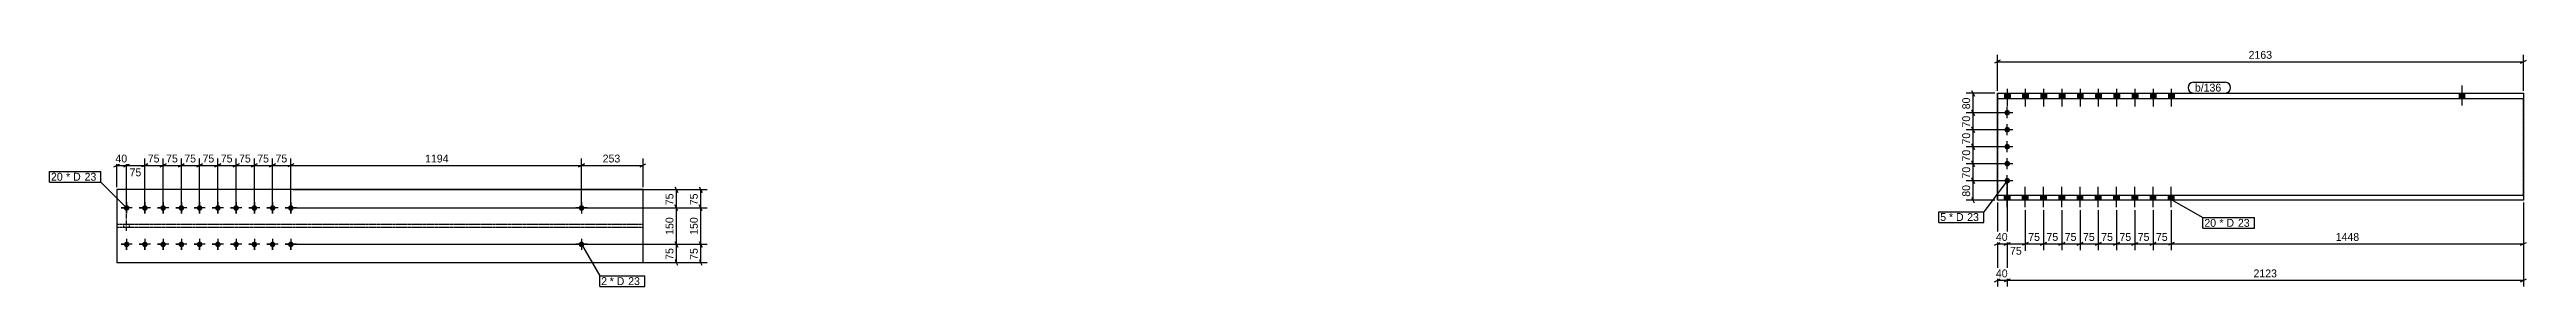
# Model space of a CAD drawing. Header units: millimetres. Extents: x 32 to 10215, y 32 to 1008.
import ezdxf

# ---------------------------------------------------------------- set-up
doc = ezdxf.new("R2010")
doc.units = ezdxf.units.MM
doc.linetypes.add('DXK_LINE_DOT2', pattern=[3.9198, 1.9599, -1.9599])
doc.linetypes.add('DXK_LINE_DOT4', pattern=[0.9408, 0.4704, -0.4704])
doc.styles.add('Comic Sans MS', font='COMIC.TTF', dxfattribs={"height": 0.2})

msp = doc.modelspace()

# ---------------------------------------------------------------- hatches: boundary and pattern name
at = {"linetype": 'Continuous'}
for points in [[(8069, 807), (8092, 807), (8092, 828), (8069, 828)], [(8069, 807), (8092, 807), (8092, 828), (8069, 828)], [(8144, 807), (8167, 807), (8167, 828), (8144, 828)], [(8144, 807), (8167, 807), (8167, 828), (8144, 828)], [(8219, 807), (8242, 807), (8242, 828), (8219, 828)], [(8219, 807), (8242, 807), (8242, 828), (8219, 828)], [(8294, 807), (8317, 807), (8317, 828), (8294, 828)], [(8294, 807), (8317, 807), (8317, 828), (8294, 828)], [(8369, 807), (8392, 807), (8392, 828), (8369, 828)], [(8369, 807), (8392, 807), (8392, 828), (8369, 828)], [(8444, 807), (8467, 807), (8467, 828), (8444, 828)], [(8444, 807), (8467, 807), (8467, 828), (8444, 828)], [(8519, 807), (8542, 807), (8542, 828), (8519, 828)], [(8519, 807), (8542, 807), (8542, 828), (8519, 828)], [(8594, 807), (8617, 807), (8617, 828), (8594, 828)], [(8594, 807), (8617, 807), (8617, 828), (8594, 828)], [(8669, 807), (8692, 807), (8692, 828), (8669, 828)], [(8669, 807), (8692, 807), (8692, 828), (8669, 828)], [(8744, 807), (8767, 807), (8767, 828), (8744, 828)], [(8744, 807), (8767, 807), (8767, 828), (8744, 828)], [(9938, 807), (9961, 807), (9961, 828), (9938, 828)], [(9938, 807), (9961, 807), (9961, 828), (9938, 828)], [(8069, 748, -1), (8092, 748, -1)], [(8069, 678, -1), (8092, 678, -1)], [(8069, 608, -1), (8092, 608, -1)], [(8069, 538, -1), (8092, 538, -1)], [(8069, 468, -1), (8092, 468, -1)], [(8069, 388), (8092, 388), (8092, 409), (8069, 409)], [(8069, 388), (8092, 388), (8092, 409), (8069, 409)], [(8144, 388), (8167, 388), (8167, 409), (8144, 409)], [(8144, 388), (8167, 388), (8167, 409), (8144, 409)], [(8219, 388), (8242, 388), (8242, 409), (8219, 409)], [(8219, 388), (8242, 388), (8242, 409), (8219, 409)], [(8294, 388), (8317, 388), (8317, 409), (8294, 409)], [(8294, 388), (8317, 388), (8317, 409), (8294, 409)], [(8369, 388), (8392, 388), (8392, 409), (8369, 409)], [(8369, 388), (8392, 388), (8392, 409), (8369, 409)], [(8444, 388), (8467, 388), (8467, 409), (8444, 409)], [(8444, 388), (8467, 388), (8467, 409), (8444, 409)], [(8519, 388), (8542, 388), (8542, 409), (8519, 409)], [(8519, 388), (8542, 388), (8542, 409), (8519, 409)], [(8594, 388), (8617, 388), (8617, 409), (8594, 409)], [(8594, 388), (8617, 388), (8617, 409), (8594, 409)], [(8669, 388), (8692, 388), (8692, 409), (8669, 409)], [(8669, 388), (8692, 388), (8692, 409), (8669, 409)], [(8744, 388), (8767, 388), (8767, 409), (8744, 409)], [(8744, 388), (8767, 388), (8767, 409), (8744, 409)], [(349, 344, -1), (349, 367, -1)], [(424, 344, -1), (424, 367, -1)], [(499, 344, -1), (499, 367, -1)], [(574, 344, -1), (574, 367, -1)], [(649, 344, -1), (649, 367, -1)], [(724, 344, -1), (724, 367, -1)], [(799, 344, -1), (799, 367, -1)], [(874, 344, -1), (874, 367, -1)], [(949, 344, -1), (949, 367, -1)], [(1024, 344, -1), (1024, 367, -1)], [(2219, 344, -1), (2219, 367, -1)], [(349, 194, -1), (349, 217, -1)], [(424, 194, -1), (424, 217, -1)], [(499, 194, -1), (499, 217, -1)], [(574, 194, -1), (574, 217, -1)], [(649, 194, -1), (649, 217, -1)], [(724, 194, -1), (724, 217, -1)], [(799, 194, -1), (799, 217, -1)], [(874, 194, -1), (874, 217, -1)], [(949, 194, -1), (949, 217, -1)], [(1024, 194, -1), (1024, 217, -1)], [(2219, 194, -1), (2219, 217, -1)]]:
    msp.add_hatch(color=3, dxfattribs=at).paths.add_polyline_path(points)

# ---------------------------------------------------------------- linework, layer by layer
at = {"color": 8, "linetype": 'Continuous'}
for p, q in [((8052, 964), (8028, 952)), ((8040, 838), (8040, 986)), ((8040, 958), (10203, 958)), ((10191, 952), (10215, 964)), ((10203, 838), (10203, 986)), ((8030, 828), (7912, 828)), ((7934, 840), (7946, 816)), ((7940, 748), (7940, 828)), ((8070, 748), (7912, 748)), ((7946, 736), (7934, 760)), ((8070, 678), (7912, 678)), ((7946, 666), (7934, 690)), ((7946, 596), (7934, 620)), ((337, 525), (361, 537)), ((349, 366), (349, 556)), ((412, 525), (436, 537)), ((424, 366), (424, 559)), ((487, 525), (511, 537)), ((499, 366), (499, 559)), ((562, 525), (586, 537)), ((574, 366), (574, 559)), ((637, 525), (661, 537)), ((649, 366), (649, 559)), ((712, 525), (736, 537)), ((724, 366), (724, 559)), ((787, 525), (811, 537)), ((799, 366), (799, 559)), ((862, 525), (886, 537)), ((874, 366), (874, 559)), ((937, 525), (961, 537)), ((949, 366), (949, 559)), ((949, 531), (1024, 531)), ((1036, 537), (1012, 525)), ((1036, 537), (1012, 525)), ((1024, 366), (1024, 559)), ((1024, 366), (1024, 559)), ((1024, 531), (2219, 531)), ((2231, 537), (2207, 525)), ((2207, 525), (2231, 537)), ((2219, 366), (2219, 559)), ((2219, 366), (2219, 559)), ((2219, 531), (2472, 531)), ((2460, 525), (2484, 537)), ((2472, 441), (2472, 559)), ((8070, 608), (7912, 608)), ((8070, 538), (7912, 538)), ((7946, 526), (7934, 550)), ((1034, 431), (2635, 431)), ((2603, 443), (2615, 419)), ((2609, 356), (2609, 431)), ((2703, 443), (2715, 419)), ((2709, 356), (2709, 431)), ((8070, 468), (7912, 468)), ((7946, 456), (7934, 480)), ((8080, 458), (8080, 32)), ((8080, 458), (8080, 32)), ((8080, 458), (8080, 179)), ((1034, 356), (2635, 356)), ((2615, 344), (2603, 368)), ((2715, 344), (2703, 368)), ((8030, 388), (7912, 388)), ((7946, 376), (7934, 400)), ((8040, 378), (8040, 32)), ((8155, 346), (8155, 182)), ((8230, 346), (8230, 182)), ((8305, 346), (8305, 182)), ((8380, 346), (8380, 182)), ((8455, 346), (8455, 182)), ((8530, 346), (8530, 182)), ((8605, 346), (8605, 182)), ((8680, 346), (8680, 182)), ((8755, 346), (8755, 182)), ((8755, 346), (8755, 182)), ((10203, 378), (10203, 32)), ((10203, 378), (10203, 182)), ((1034, 206), (2635, 206)), ((2603, 218), (2615, 194)), ((2609, 131), (2609, 206)), ((2703, 218), (2715, 194)), ((8068, 202), (8092, 214)), ((8143, 202), (8167, 214)), ((8218, 202), (8242, 214)), ((8293, 202), (8317, 214)), ((8368, 202), (8392, 214)), ((8443, 202), (8467, 214)), ((8518, 202), (8542, 214)), ((8530, 208), (8605, 208)), ((8617, 214), (8593, 202)), ((8668, 202), (8692, 214)), ((8680, 208), (8755, 208)), ((8767, 214), (8743, 202)), ((8767, 214), (8743, 202)), ((8755, 208), (10203, 208)), ((10191, 202), (10215, 214)), ((1034, 131), (2635, 131)), ((2615, 119), (2603, 143)), ((2715, 119), (2703, 143)), ((8028, 52), (8052, 64)), ((8040, 58), (8080, 58)), ((8092, 64), (8068, 52)), ((8092, 64), (8068, 52)), ((8080, 58), (10203, 58)), ((10191, 52), (10215, 64))]:
    msp.add_line(p, q, dxfattribs=at)
at = {"color": 7, "linetype": 'Continuous'}
for p, q in [((8040, 807), (8040, 828)), ((8040, 828), (8040, 828)), ((8040, 828), (10203, 828)), ((10203, 828), (10203, 807)), ((8040, 409), (8040, 807)), ((8040, 807), (8040, 807)), ((8040, 807), (10203, 807)), ((10203, 807), (10203, 409)), ((309, 431), (309, 131)), ((2472, 431), (309, 431)), ((2472, 131), (2472, 431)), ((8040, 388), (8040, 409)), ((8040, 409), (8040, 409)), ((8040, 409), (10203, 409)), ((10203, 409), (10203, 388)), ((8040, 388), (8040, 388)), ((10203, 388), (8040, 388)), ((309, 131), (2472, 131))]:
    msp.add_line(p, q, dxfattribs=at)
at = {"color": 7, "linetype": 'DXK_LINE_DOT4'}
for p, q in [((8040, 828), (8040, 807)), ((10203, 828), (10203, 828)), ((10203, 828), (10203, 807)), ((8040, 807), (8040, 807)), ((8040, 807), (8040, 409)), ((10203, 807), (10203, 807)), ((10203, 807), (10203, 807)), ((10203, 807), (10203, 807)), ((10203, 409), (10203, 807)), ((8040, 409), (8040, 409)), ((8040, 409), (8040, 388)), ((10203, 409), (10203, 409)), ((10203, 409), (10203, 409)), ((10203, 409), (10203, 409)), ((10203, 409), (10203, 388)), ((10203, 388), (10203, 388)), ((2472, 287), (309, 287)), ((2472, 275), (309, 275))]:
    msp.add_line(p, q, dxfattribs=at)
at = {"color": 3, "linetype": 'Continuous'}
for p, q in [((8069, 828), (8069, 807)), ((8069, 828), (8069, 807)), ((8080, 846), (8080, 773)), ((8080, 846), (8080, 773)), ((8092, 828), (8092, 807)), ((8092, 828), (8092, 807)), ((8144, 828), (8144, 807)), ((8144, 828), (8144, 807)), ((8155, 846), (8155, 773)), ((8155, 846), (8155, 773)), ((8167, 828), (8167, 807)), ((8167, 828), (8167, 807)), ((8219, 828), (8219, 807)), ((8219, 828), (8219, 807)), ((8230, 846), (8230, 773)), ((8230, 846), (8230, 773)), ((8242, 828), (8242, 807)), ((8242, 828), (8242, 807)), ((8294, 828), (8294, 807)), ((8294, 828), (8294, 807)), ((8305, 846), (8305, 773)), ((8305, 846), (8305, 773)), ((8317, 828), (8317, 807)), ((8317, 828), (8317, 807)), ((8369, 828), (8369, 807)), ((8369, 828), (8369, 807)), ((8380, 846), (8380, 773)), ((8380, 846), (8380, 773)), ((8392, 828), (8392, 807)), ((8392, 828), (8392, 807)), ((8444, 828), (8444, 807)), ((8444, 828), (8444, 807)), ((8455, 846), (8455, 773)), ((8455, 846), (8455, 773)), ((8467, 828), (8467, 807)), ((8467, 828), (8467, 807)), ((8519, 828), (8519, 807)), ((8519, 828), (8519, 807)), ((8530, 846), (8530, 773)), ((8530, 846), (8530, 773)), ((8542, 828), (8542, 807)), ((8542, 828), (8542, 807)), ((8594, 828), (8594, 807)), ((8594, 828), (8594, 807)), ((8605, 846), (8605, 773)), ((8605, 846), (8605, 773)), ((8617, 828), (8617, 807)), ((8617, 828), (8617, 807)), ((8669, 828), (8669, 807)), ((8669, 828), (8669, 807)), ((8680, 846), (8680, 773)), ((8680, 846), (8680, 773)), ((8692, 828), (8692, 807)), ((8692, 828), (8692, 807)), ((8744, 828), (8744, 807)), ((8744, 828), (8744, 807)), ((8755, 846), (8755, 773)), ((8755, 846), (8755, 773)), ((8767, 828), (8767, 807)), ((8767, 828), (8767, 807)), ((9938, 828), (9938, 807)), ((9938, 828), (9938, 807)), ((9950, 860), (9950, 777)), ((9950, 860), (9950, 777)), ((9961, 828), (9961, 807)), ((9961, 828), (9961, 807)), ((8103, 748), (8057, 748)), ((8080, 725), (8080, 771)), ((8103, 678), (8057, 678)), ((8080, 655), (8080, 701)), ((8080, 585), (8080, 631)), ((8103, 608), (8057, 608)), ((8103, 538), (8057, 538)), ((8080, 515), (8080, 561)), ((8103, 468), (8057, 468)), ((8069, 388), (8069, 409)), ((8069, 388), (8069, 409)), ((8080, 445), (8080, 491)), ((8080, 359), (8080, 443)), ((8080, 359), (8080, 443)), ((8092, 388), (8092, 409)), ((8092, 388), (8092, 409)), ((8144, 388), (8144, 409)), ((8144, 388), (8144, 409)), ((8155, 359), (8155, 443)), ((8155, 359), (8155, 443)), ((8167, 388), (8167, 409)), ((8167, 388), (8167, 409)), ((8219, 388), (8219, 409)), ((8219, 388), (8219, 409)), ((8230, 359), (8230, 443)), ((8230, 359), (8230, 443)), ((8242, 388), (8242, 409)), ((8242, 388), (8242, 409)), ((8294, 388), (8294, 409)), ((8294, 388), (8294, 409)), ((8305, 359), (8305, 443)), ((8305, 359), (8305, 443)), ((8317, 388), (8317, 409)), ((8317, 388), (8317, 409)), ((8369, 388), (8369, 409)), ((8369, 388), (8369, 409)), ((8380, 359), (8380, 443)), ((8380, 359), (8380, 443)), ((8392, 388), (8392, 409)), ((8392, 388), (8392, 409)), ((8444, 388), (8444, 409)), ((8444, 388), (8444, 409)), ((8455, 359), (8455, 443)), ((8455, 359), (8455, 443)), ((8467, 388), (8467, 409)), ((8467, 388), (8467, 409)), ((8519, 388), (8519, 409)), ((8519, 388), (8519, 409)), ((8530, 359), (8530, 443)), ((8530, 359), (8530, 443)), ((8542, 388), (8542, 409)), ((8542, 388), (8542, 409)), ((8594, 388), (8594, 409)), ((8594, 388), (8594, 409)), ((8605, 359), (8605, 443)), ((8605, 359), (8605, 443)), ((8617, 388), (8617, 409)), ((8617, 388), (8617, 409)), ((8669, 388), (8669, 409)), ((8669, 388), (8669, 409)), ((8680, 359), (8680, 443)), ((8680, 359), (8680, 443)), ((8692, 388), (8692, 409)), ((8692, 388), (8692, 409)), ((8744, 388), (8744, 409)), ((8744, 388), (8744, 409)), ((8755, 359), (8755, 443)), ((8755, 359), (8755, 443)), ((8767, 388), (8767, 409)), ((8767, 388), (8767, 409)), ((372, 356), (326, 356)), ((326, 356), (342, 356)), ((349, 379), (349, 333)), ((349, 379), (349, 364)), ((349, 333), (349, 348)), ((372, 356), (357, 356)), ((447, 356), (401, 356)), ((401, 356), (417, 356)), ((424, 379), (424, 333)), ((424, 379), (424, 364)), ((424, 333), (424, 348)), ((447, 356), (432, 356)), ((522, 356), (476, 356)), ((476, 356), (492, 356)), ((499, 379), (499, 333)), ((499, 379), (499, 364)), ((499, 333), (499, 348)), ((522, 356), (507, 356)), ((597, 356), (551, 356)), ((551, 356), (567, 356)), ((574, 379), (574, 333)), ((574, 379), (574, 364)), ((574, 333), (574, 348)), ((597, 356), (582, 356)), ((672, 356), (626, 356)), ((626, 356), (642, 356)), ((649, 379), (649, 333)), ((649, 379), (649, 364)), ((649, 333), (649, 348)), ((672, 356), (657, 356)), ((747, 356), (701, 356)), ((701, 356), (717, 356)), ((724, 379), (724, 333)), ((724, 379), (724, 364)), ((724, 333), (724, 348)), ((747, 356), (732, 356)), ((822, 356), (776, 356)), ((776, 356), (792, 356)), ((799, 379), (799, 333)), ((799, 379), (799, 364)), ((799, 333), (799, 348)), ((822, 356), (807, 356)), ((897, 356), (851, 356)), ((851, 356), (867, 356)), ((874, 379), (874, 333)), ((874, 379), (874, 364)), ((874, 333), (874, 348)), ((897, 356), (882, 356)), ((972, 356), (926, 356)), ((926, 356), (942, 356)), ((949, 379), (949, 333)), ((949, 379), (949, 364)), ((949, 333), (949, 348)), ((972, 356), (957, 356)), ((1047, 356), (1001, 356)), ((1001, 356), (1017, 356)), ((1024, 379), (1024, 333)), ((1024, 379), (1024, 364)), ((1024, 333), (1024, 348)), ((1047, 356), (1032, 356)), ((2242, 356), (2196, 356)), ((2219, 379), (2219, 333)), ((372, 206), (326, 206)), ((326, 206), (342, 206)), ((349, 229), (349, 183)), ((349, 229), (349, 214)), ((372, 206), (357, 206)), ((447, 206), (401, 206)), ((401, 206), (417, 206)), ((424, 229), (424, 183)), ((424, 229), (424, 214)), ((447, 206), (432, 206)), ((522, 206), (476, 206)), ((476, 206), (492, 206)), ((499, 229), (499, 183)), ((499, 229), (499, 214)), ((522, 206), (507, 206)), ((597, 206), (551, 206)), ((551, 206), (567, 206)), ((574, 229), (574, 183)), ((574, 229), (574, 214)), ((597, 206), (582, 206)), ((672, 206), (626, 206)), ((626, 206), (642, 206)), ((649, 229), (649, 183)), ((649, 229), (649, 214)), ((672, 206), (657, 206)), ((747, 206), (701, 206)), ((701, 206), (717, 206)), ((724, 229), (724, 183)), ((724, 229), (724, 214)), ((747, 206), (732, 206)), ((822, 206), (776, 206)), ((776, 206), (792, 206)), ((799, 229), (799, 183)), ((799, 229), (799, 214)), ((822, 206), (807, 206)), ((897, 206), (851, 206)), ((851, 206), (867, 206)), ((874, 229), (874, 183)), ((874, 229), (874, 214)), ((897, 206), (882, 206)), ((972, 206), (926, 206)), ((926, 206), (942, 206)), ((949, 229), (949, 183)), ((949, 229), (949, 214)), ((972, 206), (957, 206)), ((1047, 206), (1001, 206)), ((1001, 206), (1017, 206)), ((1024, 229), (1024, 183)), ((1024, 229), (1024, 214)), ((1047, 206), (1032, 206)), ((2242, 206), (2196, 206)), ((2219, 229), (2219, 183)), ((349, 183), (349, 198)), ((424, 183), (424, 198)), ((499, 183), (499, 198)), ((574, 183), (574, 198)), ((649, 183), (649, 198)), ((724, 183), (724, 198)), ((799, 183), (799, 198)), ((874, 183), (874, 198)), ((949, 183), (949, 198)), ((1024, 183), (1024, 198))]:
    msp.add_line(p, q, dxfattribs=at)
at = {"color": 3, "linetype": 'DXK_LINE_DOT2'}
for p, q in [((349, 262), (349, 330)), ((349, 262), (349, 330)), ((349, 262), (349, 330)), ((349, 262), (349, 330)), ((349, 262), (349, 330)), ((338, 275), (338, 287)), ((338, 275), (338, 287)), ((338, 275), (338, 287)), ((338, 275), (338, 287)), ((338, 275), (338, 287)), ((361, 275), (361, 287)), ((361, 275), (361, 287)), ((361, 275), (361, 287)), ((361, 275), (361, 287)), ((361, 275), (361, 287))]:
    msp.add_line(p, q, dxfattribs=at)

# ---------------------------------------------------------------- wipeouts: each hides what was drawn before it
at = {"color": 0}
for points in [[(90, 468), (90, 500), (38, 500), (38, 468)], [(7831, 302), (7831, 334), (7805, 334), (7805, 302)], [(8943, 278), (8943, 310), (8891, 310), (8891, 278)], [(2326, 38), (2326, 70), (2300, 70), (2300, 38)]]:
    msp.add_wipeout(points, dxfattribs=at)

# ---------------------------------------------------------------- next in the draw order: wipeouts: each hides what was drawn before it
for points in [[(9177, 964), (9177, 1008), (9067, 1008), (9067, 964)], [(7934, 820), (7890, 820), (7890, 755), (7934, 755)], [(8971, 835), (8971, 867), (8852, 867), (8852, 835)], [(1019, 537), (1019, 582), (954, 582), (954, 537)], [(1673, 537), (1673, 582), (1570, 582), (1570, 537)], [(2391, 537), (2391, 582), (2300, 582), (2300, 537)], [(90, 468), (90, 500), (38, 500), (38, 468)], [(2603, 426), (2559, 426), (2559, 361), (2603, 361)], [(7831, 302), (7831, 334), (7805, 334), (7805, 302)], [(8943, 278), (8943, 310), (8891, 310), (8891, 278)], [(8600, 214), (8600, 258), (8535, 258), (8535, 214)], [(8750, 214), (8750, 258), (8685, 258), (8685, 214)], [(9534, 214), (9534, 258), (9424, 258), (9424, 214)], [(2603, 201), (2559, 201), (2559, 136), (2603, 136)], [(8093, 64), (8093, 108), (8028, 108), (8028, 64)], [(9197, 64), (9197, 108), (9087, 108), (9087, 64)], [(2326, 38), (2326, 70), (2300, 70), (2300, 38)]]:
    msp.add_wipeout(points, dxfattribs=at)

# ---------------------------------------------------------------- next in the draw order: linework, layer by layer
at = {"color": 8, "linetype": 'Continuous'}
for p, q in [((8070, 748), (7912, 748)), ((7934, 760), (7946, 736)), ((7940, 678), (7940, 748)), ((874, 531), (949, 531)), ((961, 537), (937, 525)), ((949, 366), (949, 559)), ((2229, 431), (2735, 431)), ((2229, 356), (2735, 356)), ((8530, 346), (8530, 182)), ((8605, 346), (8605, 182)), ((8680, 346), (8680, 182)), ((2229, 206), (2735, 206)), ((8455, 208), (8530, 208)), ((8542, 214), (8518, 202)), ((8593, 202), (8617, 214)), ((8605, 208), (8680, 208)), ((8692, 214), (8668, 202)), ((2229, 131), (2735, 131))]:
    msp.add_line(p, q, dxfattribs=at)
at = {"color": 7, "linetype": 'Continuous'}
for p, q in [((32, 462), (32, 506)), ((8755, 391), (8885, 316)), ((8885, 272), (8885, 316))]:
    msp.add_line(p, q, dxfattribs=at)

# ---------------------------------------------------------------- next in the draw order: texts
at = {"color": 3, "style": 'Comic Sans MS'}
for s, p in [('2163', (9073, 970)), ('75', (961, 543)), ('1194', (1576, 543)), ('253', (2306, 543)), ('75', (8542, 220)), ('75', (8692, 220)), ('1448', (9431, 220)), ('40', (8034, 70)), ('2123', (9093, 70))]:
    msp.add_text(s, height=32.4, dxfattribs=at).set_placement(p)
for s, p in [('80', (7928, 762)), ('75', (2597, 367)), ('75', (2597, 142))]:
    msp.add_text(s, height=32.4, rotation=90.0002, dxfattribs=at).set_placement(p)

# ---------------------------------------------------------------- next in the draw order: wipeouts: each hides what was drawn before it
at = {"color": 0}
for points in [[(8971, 835), (8971, 867), (8852, 867), (8852, 835)], [(166, 468), (166, 500), (100, 500), (100, 468)], [(7907, 302), (7907, 334), (7841, 334), (7841, 302)], [(9019, 278), (9019, 310), (8953, 310), (8953, 278)], [(2402, 38), (2402, 70), (2335, 70), (2335, 38)]]:
    msp.add_wipeout(points, dxfattribs=at)

# ---------------------------------------------------------------- next in the draw order: linework, layer by layer
at = {"color": 7, "linetype": 'Continuous'}
for p, q in [((8846, 873), (8977, 873)), ((8846, 829), (8977, 829))]:
    msp.add_line(p, q, dxfattribs=at)
for centre, start, end in [((8846, 851), 90, 270), ((8977, 851), 270, 90)]:
    msp.add_arc(centre, 22, start, end, dxfattribs=at)

# ---------------------------------------------------------------- next in the draw order: texts
at = {"color": 3, "style": 'Comic Sans MS'}
msp.add_text('b/136', height=32.4, dxfattribs=at).set_placement((8852, 835))

# ---------------------------------------------------------------- next in the draw order: wipeouts: each hides what was drawn before it
at = {"color": 0}
for points in [[(7934, 745), (7890, 745), (7890, 680), (7934, 680)], [(944, 537), (944, 582), (879, 582), (879, 537)], [(166, 468), (166, 500), (100, 500), (100, 468)], [(2703, 426), (2659, 426), (2659, 361), (2703, 361)], [(7907, 302), (7907, 334), (7841, 334), (7841, 302)], [(9019, 278), (9019, 310), (8953, 310), (8953, 278)], [(8525, 214), (8525, 258), (8460, 258), (8460, 214)], [(8675, 214), (8675, 258), (8610, 258), (8610, 214)], [(2402, 38), (2402, 70), (2335, 70), (2335, 38)]]:
    msp.add_wipeout(points, dxfattribs=at)

# ---------------------------------------------------------------- next in the draw order: linework, layer by layer
at = {"color": 8, "linetype": 'Continuous'}
for p, q in [((8070, 678), (7912, 678)), ((7934, 690), (7946, 666)), ((7940, 608), (7940, 678)), ((799, 531), (874, 531)), ((886, 537), (862, 525)), ((874, 366), (874, 559)), ((2229, 356), (2735, 356)), ((2715, 344), (2703, 368)), ((2709, 206), (2709, 356)), ((8455, 346), (8455, 182)), ((8380, 208), (8455, 208)), ((8467, 214), (8443, 202))]:
    msp.add_line(p, q, dxfattribs=at)
at = {"color": 7, "linetype": 'Continuous'}
for p, q in [((7799, 296), (7799, 340)), ((2219, 206), (2294, 76)), ((2294, 32), (2294, 76))]:
    msp.add_line(p, q, dxfattribs=at)

# ---------------------------------------------------------------- next in the draw order: texts
at = {"color": 3, "style": 'Comic Sans MS'}
for s, p in [('70', (7928, 687)), ('75', (2697, 367))]:
    msp.add_text(s, height=32.4, rotation=90.0002, dxfattribs=at).set_placement(p)
for s, p in [('75', (886, 543)), ('20', (38, 468)), ('5', (7805, 302)), ('20', (8891, 278)), ('75', (8467, 220)), ('75', (8617, 220)), ('2', (2300, 38))]:
    msp.add_text(s, height=32.4, dxfattribs=at).set_placement(p)

# ---------------------------------------------------------------- next in the draw order: wipeouts: each hides what was drawn before it
at = {"color": 0}
for points in [[(228, 468), (228, 500), (176, 500), (176, 468)], [(7968, 302), (7968, 334), (7916, 334), (7916, 302)], [(9081, 278), (9081, 310), (9029, 310), (9029, 278)], [(2463, 38), (2463, 70), (2411, 70), (2411, 38)]]:
    msp.add_wipeout(points, dxfattribs=at)

# ---------------------------------------------------------------- next in the draw order: wipeouts: each hides what was drawn before it
for points in [[(7934, 675), (7890, 675), (7890, 610), (7934, 610)], [(869, 537), (869, 582), (804, 582), (804, 537)], [(228, 468), (228, 500), (176, 500), (176, 468)], [(2703, 323), (2659, 323), (2659, 239), (2703, 239)], [(7968, 302), (7968, 334), (7916, 334), (7916, 302)], [(9081, 278), (9081, 310), (9029, 310), (9029, 278)], [(8450, 214), (8450, 258), (8385, 258), (8385, 214)], [(2463, 38), (2463, 70), (2411, 70), (2411, 38)]]:
    msp.add_wipeout(points, dxfattribs=at)

# ---------------------------------------------------------------- next in the draw order: linework, layer by layer
at = {"color": 8, "linetype": 'Continuous'}
for p, q in [((7934, 620), (7946, 596)), ((724, 531), (799, 531)), ((811, 537), (787, 525)), ((799, 366), (799, 559)), ((8070, 608), (7912, 608)), ((7940, 538), (7940, 608)), ((1034, 356), (2635, 356)), ((2615, 344), (2603, 368)), ((8380, 346), (8380, 182)), ((2229, 206), (2735, 206)), ((2703, 218), (2715, 194)), ((2709, 131), (2709, 206)), ((8305, 208), (8380, 208)), ((8392, 214), (8368, 202))]:
    msp.add_line(p, q, dxfattribs=at)
at = {"color": 7, "linetype": 'Continuous'}
for p, q in [((32, 506), (243, 506)), ((32, 462), (243, 462)), ((243, 462), (243, 506)), ((7799, 340), (7984, 340)), ((8885, 316), (9097, 316)), ((9097, 272), (9097, 316)), ((8885, 272), (9097, 272)), ((2294, 76), (2479, 76)), ((2294, 32), (2479, 32)), ((2479, 32), (2479, 76))]:
    msp.add_line(p, q, dxfattribs=at)

# ---------------------------------------------------------------- next in the draw order: texts
at = {"color": 3, "style": 'Comic Sans MS'}
for s, p in [('70', (7928, 617)), ('150', (2697, 245))]:
    msp.add_text(s, height=32.4, rotation=90.0002, dxfattribs=at).set_placement(p)
for s, p in [('75', (811, 543)), ('* D', (100, 468)), ('23', (176, 468)), ('* D', (7841, 302)), ('23', (7916, 302)), ('* D', (8953, 278)), ('23', (9029, 278)), ('75', (8392, 220)), ('* D', (2335, 38)), ('23', (2411, 38))]:
    msp.add_text(s, height=32.4, dxfattribs=at).set_placement(p)

# ---------------------------------------------------------------- next in the draw order: wipeouts: each hides what was drawn before it
at = {"color": 0}
for points in [[(794, 537), (794, 582), (729, 582), (729, 537)], [(7934, 605), (7890, 605), (7890, 540), (7934, 540)], [(8375, 214), (8375, 258), (8310, 258), (8310, 214)], [(2703, 201), (2659, 201), (2659, 136), (2703, 136)]]:
    msp.add_wipeout(points, dxfattribs=at)

# ---------------------------------------------------------------- next in the draw order: linework, layer by layer
at = {"color": 8, "linetype": 'Continuous'}
for p, q in [((649, 531), (724, 531)), ((736, 537), (712, 525)), ((724, 366), (724, 559)), ((8070, 538), (7912, 538)), ((7934, 550), (7946, 526)), ((7940, 468), (7940, 538)), ((2609, 206), (2609, 356)), ((8305, 346), (8305, 182)), ((1034, 206), (2635, 206)), ((2603, 218), (2615, 194)), ((8230, 208), (8305, 208)), ((8317, 214), (8293, 202))]:
    msp.add_line(p, q, dxfattribs=at)

# ---------------------------------------------------------------- next in the draw order: texts
at = {"color": 3, "style": 'Comic Sans MS'}
for p in [(736, 543), (8317, 220)]:
    msp.add_text('75', height=32.4, dxfattribs=at).set_placement(p)
for s, p in [('70', (7928, 547)), ('75', (2697, 142))]:
    msp.add_text(s, height=32.4, rotation=90.0002, dxfattribs=at).set_placement(p)

# ---------------------------------------------------------------- next in the draw order: wipeouts: each hides what was drawn before it
at = {"color": 0}
for points in [[(719, 537), (719, 582), (654, 582), (654, 537)], [(7934, 535), (7890, 535), (7890, 470), (7934, 470)], [(2603, 323), (2559, 323), (2559, 239), (2603, 239)], [(8300, 214), (8300, 258), (8235, 258), (8235, 214)]]:
    msp.add_wipeout(points, dxfattribs=at)

# ---------------------------------------------------------------- next in the draw order: linework, layer by layer
at = {"color": 8, "linetype": 'Continuous'}
for p, q in [((574, 531), (649, 531)), ((661, 537), (637, 525)), ((649, 366), (649, 559)), ((8070, 468), (7912, 468)), ((7934, 480), (7946, 456)), ((7940, 388), (7940, 468)), ((8230, 346), (8230, 182)), ((8155, 208), (8230, 208)), ((8242, 214), (8218, 202))]:
    msp.add_line(p, q, dxfattribs=at)

# ---------------------------------------------------------------- next in the draw order: texts
at = {"color": 3, "style": 'Comic Sans MS'}
for p in [(661, 543), (8242, 220)]:
    msp.add_text('75', height=32.4, dxfattribs=at).set_placement(p)
for s, p in [('70', (7928, 477)), ('150', (2597, 245))]:
    msp.add_text(s, height=32.4, rotation=90.0002, dxfattribs=at).set_placement(p)

# ---------------------------------------------------------------- next in the draw order: wipeouts: each hides what was drawn before it
at = {"color": 0}
for points in [[(644, 537), (644, 582), (579, 582), (579, 537)], [(7934, 460), (7890, 460), (7890, 395), (7934, 395)], [(8225, 214), (8225, 258), (8160, 258), (8160, 214)]]:
    msp.add_wipeout(points, dxfattribs=at)

# ---------------------------------------------------------------- next in the draw order: linework, layer by layer
at = {"color": 8, "linetype": 'Continuous'}
for p, q in [((499, 531), (574, 531)), ((586, 537), (562, 525)), ((574, 366), (574, 559)), ((8155, 346), (8155, 179)), ((8080, 208), (8155, 208)), ((8167, 214), (8143, 202))]:
    msp.add_line(p, q, dxfattribs=at)
at = {"color": 7, "linetype": 'Continuous'}
msp.add_line((8080, 468), (7984, 340), dxfattribs=at)

# ---------------------------------------------------------------- next in the draw order: texts
at = {"color": 3, "style": 'Comic Sans MS'}
for p in [(586, 543), (8167, 220)]:
    msp.add_text('75', height=32.4, dxfattribs=at).set_placement(p)
msp.add_text('80', height=32.4, rotation=90.0002, dxfattribs=at).set_placement((7928, 402))

# ---------------------------------------------------------------- next in the draw order: wipeouts: each hides what was drawn before it
at = {"color": 0}
for points in [[(569, 537), (569, 582), (504, 582), (504, 537)], [(8150, 157), (8150, 202), (8085, 202), (8085, 157)]]:
    msp.add_wipeout(points, dxfattribs=at)

# ---------------------------------------------------------------- next in the draw order: linework, layer by layer
at = {"color": 8, "linetype": 'Continuous'}
for p, q in [((424, 531), (499, 531)), ((511, 537), (487, 525)), ((499, 366), (499, 559)), ((8080, 458), (8080, 182)), ((8040, 378), (8040, 182)), ((8028, 202), (8052, 214)), ((8040, 208), (8080, 208)), ((8092, 214), (8068, 202))]:
    msp.add_line(p, q, dxfattribs=at)

# ---------------------------------------------------------------- next in the draw order: texts
at = {"color": 3, "style": 'Comic Sans MS'}
for p in [(511, 543), (8092, 163)]:
    msp.add_text('75', height=32.4, dxfattribs=at).set_placement(p)

# ---------------------------------------------------------------- next in the draw order: wipeouts: each hides what was drawn before it
at = {"color": 0}
for points in [[(494, 537), (494, 582), (429, 582), (429, 537)], [(8093, 214), (8093, 258), (8028, 258), (8028, 214)]]:
    msp.add_wipeout(points, dxfattribs=at)

# ---------------------------------------------------------------- next in the draw order: linework, layer by layer
at = {"color": 8, "linetype": 'Continuous'}
for p, q in [((349, 531), (424, 531)), ((436, 537), (412, 525)), ((424, 366), (424, 556))]:
    msp.add_line(p, q, dxfattribs=at)
at = {"color": 7, "linetype": 'Continuous'}
for p, q in [((7984, 296), (7984, 340)), ((7799, 296), (7984, 296))]:
    msp.add_line(p, q, dxfattribs=at)

# ---------------------------------------------------------------- next in the draw order: texts
at = {"color": 3, "style": 'Comic Sans MS'}
for s, p in [('75', (436, 543)), ('40', (8034, 220))]:
    msp.add_text(s, height=32.4, dxfattribs=at).set_placement(p)

# ---------------------------------------------------------------- next in the draw order: wipeouts: each hides what was drawn before it
at = {"color": 0}
msp.add_wipeout([(419, 480), (419, 525), (354, 525), (354, 480)], dxfattribs=at)

# ---------------------------------------------------------------- next in the draw order: linework, layer by layer
at = {"color": 8, "linetype": 'Continuous'}
for p, q in [((297, 525), (321, 537)), ((309, 441), (309, 559)), ((309, 531), (349, 531)), ((361, 537), (337, 525)), ((349, 366), (349, 559))]:
    msp.add_line(p, q, dxfattribs=at)
at = {"color": 7, "linetype": 'Continuous'}
msp.add_line((349, 356), (243, 462), dxfattribs=at)

# ---------------------------------------------------------------- next in the draw order: texts
at = {"color": 3, "style": 'Comic Sans MS'}
msp.add_text('75', height=32.4, dxfattribs=at).set_placement((361, 486))

# ---------------------------------------------------------------- next in the draw order: wipeouts: each hides what was drawn before it
at = {"color": 0}
msp.add_wipeout([(362, 537), (362, 582), (297, 582), (297, 537)], dxfattribs=at)

# ---------------------------------------------------------------- next in the draw order: texts
at = {"color": 3, "style": 'Comic Sans MS'}
msp.add_text('40', height=32.4, dxfattribs=at).set_placement((303, 543))

doc.saveas('drawing.dxf')
